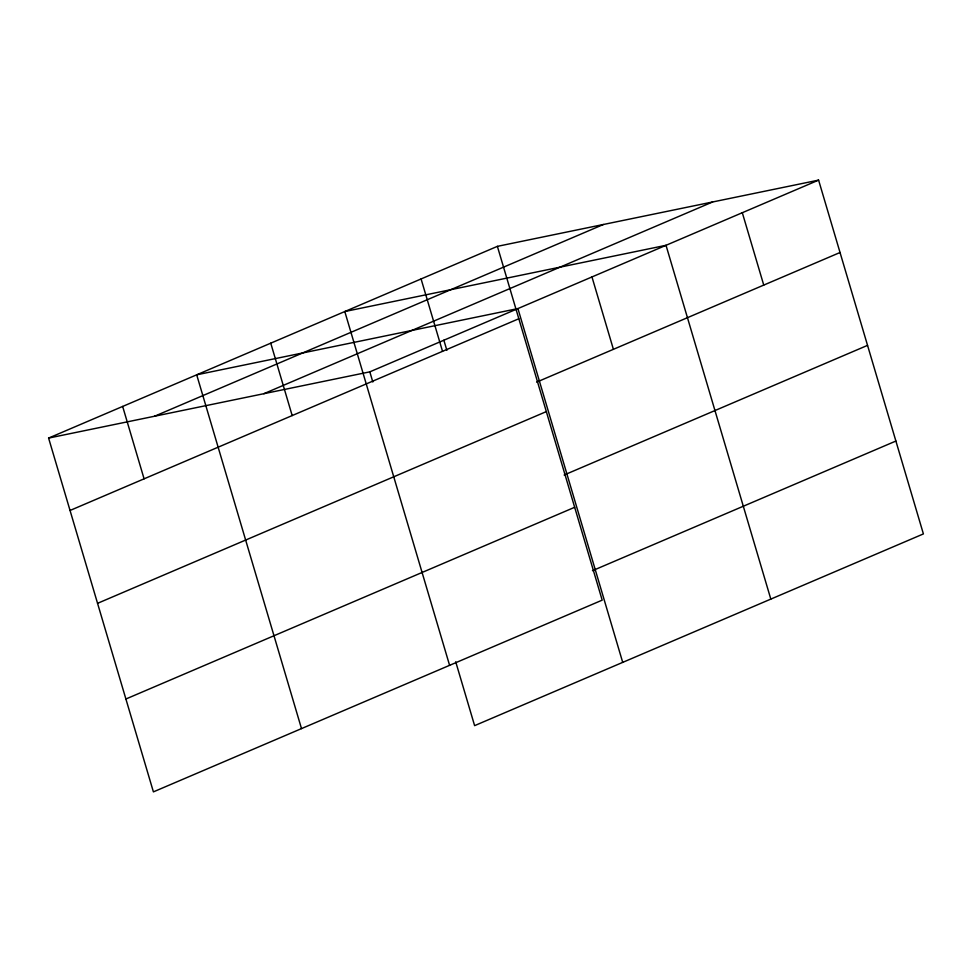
<?xml version="1.0" encoding="UTF-8"?>
<svg xmlns="http://www.w3.org/2000/svg" width="972" height="972" viewBox="0 0 972 972"><rect width="100%" height="100%" fill="white"/><g stroke="black" fill="none" stroke-linecap="round" stroke-linejoin="round"><path stroke-width="1.46" d="M497.385 246.353L602.178 600.149L153.406 791.876L48.6 438.08L497.385 246.353L818.594 180.124L923.4 533.92L474.615 725.647L455.71 661.798M154.597 416.223L603.381 224.496M263.813 393.709L712.598 201.982M48.6 438.08L369.822 371.851L818.594 180.124M70.045 510.47L518.817 318.743M536.617 382.13L840.039 252.501M97.552 603.333L546.325 411.606M564.125 475.004L867.546 345.364M125.886 699.014L574.671 507.287M592.47 570.686L895.892 441.045M742.304 212.71L763.749 285.1M770.82 599.104L666.014 245.309L344.793 311.538L449.599 665.346M591.96 276.935L613.405 349.325M622.712 662.369L517.918 308.574L196.696 374.815L301.502 728.611M443.864 340.212L446.865 350.345M421.083 278.952L442.527 351.329M369.822 371.851L372.823 381.984M270.751 343.177L292.183 415.566M122.654 406.442L144.087 478.832"/></g></svg>
